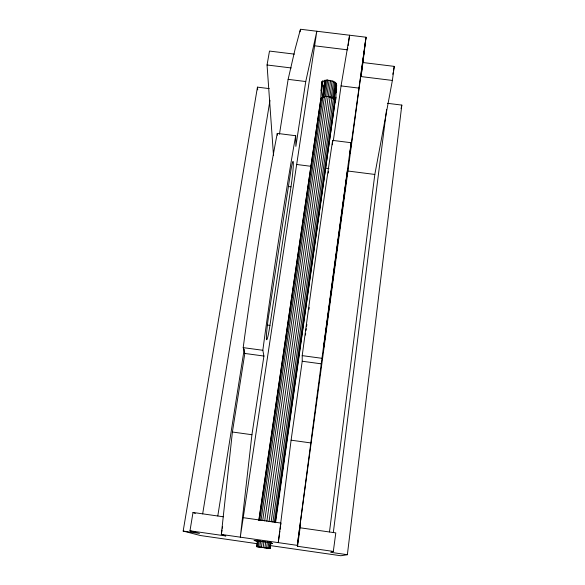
<?xml version="1.0" encoding="UTF-8"?>
<svg xmlns="http://www.w3.org/2000/svg" width="585" height="585" viewBox="0 0 585 585"><rect width="100%" height="100%" fill="white"/><g stroke="black" fill="none" stroke-linecap="round" stroke-linejoin="round"><path stroke-width="0.88" d="M321.648 81.6L320.821 97.929L322.92 81.293M332.324 144.787L332.638 140.385L351.161 142.725L349.94 153.233L366.02 37.221L300.463 29.25L295.176 48.833L288.134 79.348L279.462 134.214M335.329 100.657A7.473 3.532 8.2 0 0 335.644 99.772L336.689 85.213A7.715 3.759 8.3 0 0 329.253 80.474A7.715 3.759 8.3 0 0 321.399 83.319M299.951 525.783L300.09 527.78L335.797 532.891L333.318 551.428L297.589 546.288L297.304 545.366L323.542 346.459A348.148 1.938 -82.4 0 1 349.757 152.839L351.161 142.725M361.055 76.576L362.956 62.536L394.275 66.383L392.381 80.438L361.055 76.576L364.045 51.86M362.956 62.536L366.02 37.221L297.304 545.366L221.335 534.441L232.399 432.001L244.815 353.45L243.206 347.629L244.779 335.819A347.263 22.303 -82.2 0 1 275.345 143.413L277.268 133.395L295.696 135.727L295.864 146.382L305.75 81.534L316.821 31.239L240.281 537.169L251.93 434.721L263.923 356.046L262.84 350.291L264.42 338.474A347.483 17.228 -82.3 0 1 293.904 145.76L295.696 135.727M269.722 545.505L340.836 555.75L347.366 554.712L401.829 105.095L387.431 103.304M329.479 531.933L374.824 174.447L392.381 80.438M333.318 532.621L386.605 109.446M332.638 140.385L331.11 150.477A347.921 7.049 -82.4 0 0 303.798 343.79L302.218 355.636L302.226 361.245L291.096 440.183L278.263 542.631L279.893 531.078M297.589 546.288L300.09 527.78M306.62 326.174L306.854 324.492M280.142 529.293L280.515 526.632M280.763 524.855L281.012 523.07L243.236 517.674M347.782 48.124L347.541 49.842L314.613 45.813M348.148 45.542L348.389 43.824M348.631 42.105L349.596 35.224L341.055 85.907L333.289 141.007M336.163 92.605L336.675 88.993M275.199 522.58L335.271 100.174C332.097 96.24 324.872 95.084 320.909 98.39L258.789 520.306M275.542 522.705L335.271 100.174M335.644 99.772L336.024 97.103M308.975 309.377L309.231 307.571M269.049 521.498L330.159 97M271.023 542.28L270.124 548.584L266.541 548.013L267.418 541.9M331.147 98.112L333.589 81.118M271.118 521.82L331.936 97.585M267.981 548.233L268.888 541.9M332.477 97.827L334.781 81.732M269.107 548.408L270.014 542.083M272.902 522.12L335.68 82.456M269.839 548.525L270.738 542.215M333.933 99.289L336.221 83.231M334.21 99.15L336.375 84.006M274.299 522.383L334.583 99.223M257.583 540.35L256.661 546.646L259.769 547.041L260.654 540.928M325.326 96.481L327.797 79.487M264.676 520.869L326.291 96.525M259.769 547.041L261.371 547.267L262.263 541.147M326.774 96.371L329.114 80.269M266.855 521.169L328.236 96.642M261.371 547.267L263.118 547.516L264.003 541.396M328.324 96.466L330.649 80.357M266.541 548.013L264.881 547.772L265.765 541.651M329.728 97.651L332.178 80.642M321.099 90.733L322.562 80.81M258.98 520.262L320.909 98.39M259.725 520.299L321.684 97.622M322.379 97.68L324.851 80.767A5.938 2.91 8.2 0 0 325.019 81.542M256.808 546.653L257.729 540.343M322.481 97.863L325.084 80.035M260.983 520.416L322.905 97.03M257.407 546.719L258.329 540.401M323.103 97.249L325.582 80.291M258.416 546.858L259.338 540.525M324.075 96.781L326.547 79.801M262.68 520.613L324.47 96.657M269.934 325.384L290.986 186.842A18.486 1.199 -82.9 0 0 293.326 162.879A18.486 1.199 -82.9 0 0 290.548 172.524L268.632 315.958A19.151 1.309 -82.3 0 0 266.467 339.154A19.151 1.309 -82.3 0 0 269.934 325.384L267.279 325.026M222.029 530.017L221.335 534.441L225.839 535.962L189.979 530.8L193.013 512.46L223.346 516.796M222.307 528.248L222.585 526.478M300.061 31.817L300.332 30.106M217.803 515.919L244.223 349.121M202.666 513.908L269.985 100.24M257.122 543.692L200.414 535.524L183.171 531.078L257.451 87.143L269.224 88.606M273.48 155.266L267.052 64.979L269.495 51.071L294.35 54.12M392.813 74.295L393.135 72.533M393.464 70.778L394.275 66.383M401.061 108.634L401.829 105.095M333.318 551.428L330.693 552.313L347.366 554.712M270.124 548.584L256.661 546.646M267.052 64.979L291.228 67.962M288.134 79.348L305.75 81.534M341.055 85.907L358.751 88.094M270.299 543.348L272.573 543.589L270.182 542.683L254.044 540.423L257.049 541.417M296.456 164.458L310.869 166.294M325.282 168.129L328.88 168.59M347.797 171.003L374.824 174.447M288.317 186.498L290.986 186.842M243.206 347.629L262.84 350.291M302.218 355.636L321.962 358.312M244.815 353.45L263.923 356.046M302.226 361.245L321.428 363.855M232.399 432.001L251.93 434.721M291.096 440.183L310.73 442.918M183.171 531.078L199.485 533.425L189.979 530.8M263.118 547.516L264.881 547.772M193.013 512.46L195.317 513.498M257.451 87.143L257.707 89.849M277.268 133.395L277.37 135.186M305.502 335.073A19.181 0.534 -82.4 0 1 305.677 333.56M306.079 330.364A19.181 0.534 -82.4 0 1 306.291 328.697M328.243 173.065A18.515 0.49 -82.6 0 1 328.521 171.251M336.426 88.079A7.444 3.62 8.2 0 1 335.205 88.671M323.688 86.5A7.444 3.62 8.2 0 1 322.781 84.569M320.836 100.218A7.481 3.525 8.2 0 1 320.624 99.274M335.454 101.117A7.481 3.525 8.2 0 1 335.139 101.995M323.71 346.978L323.688 347.431L347.797 168.509L323.71 346.978"/></g></svg>
